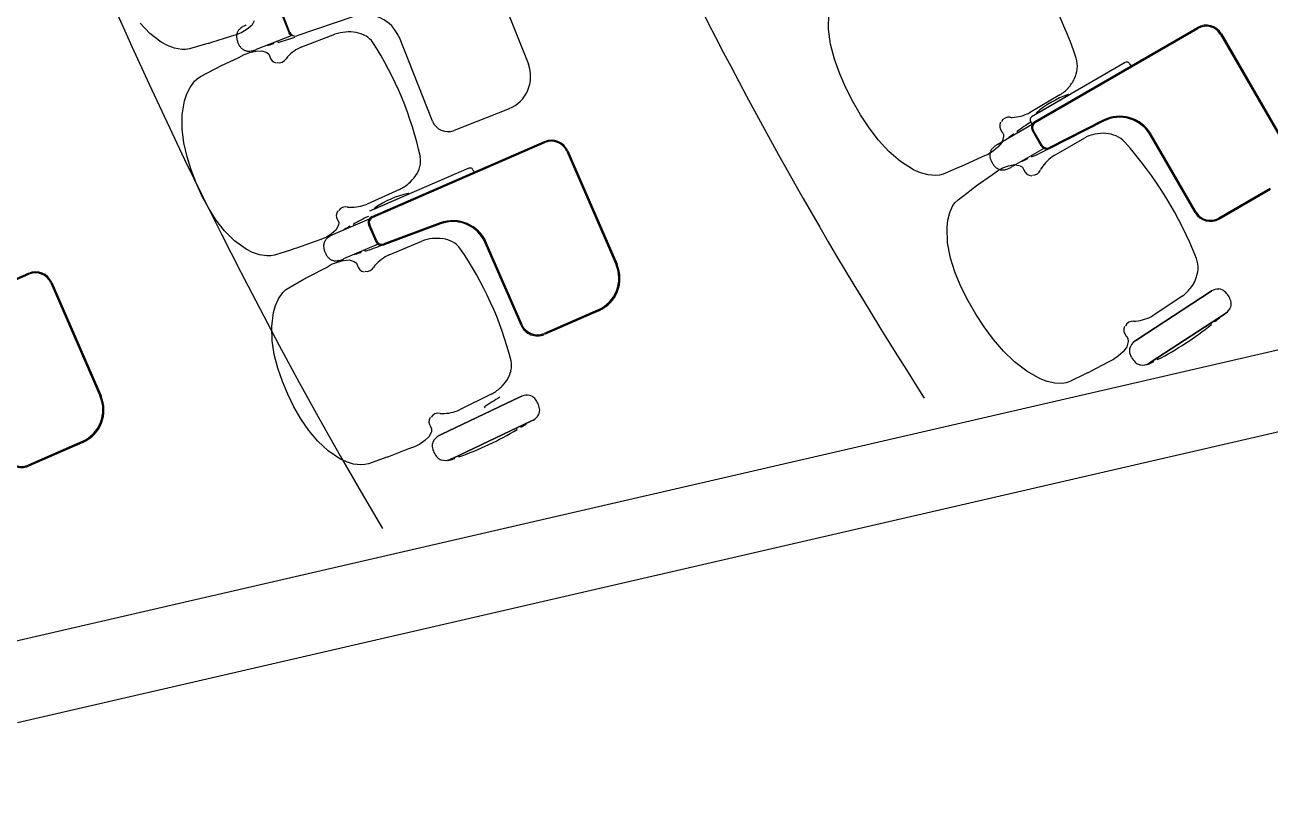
# Model space of a CAD drawing. Extents: x 324 to 2190, y 315 to 1855.
# Drawn here: x 763.3 to 876.1, y 1088.4 to 1159.7 of the extents above; entities that cross this region are included whole.
import ezdxf

# ---------------------------------------------------------------- set-up
doc = ezdxf.new("R2010")
doc.units = 0
doc.header["$LTSCALE"] = 48
doc.header["$MEASUREMENT"] = 0
doc.layers.add('first flr', color=8, linetype='CONTINUOUS')

msp = doc.modelspace()

# ---------------------------------------------------------------- linework, layer by layer
at = {"layer": 'first flr'}
for p, q in [((804.8, 1166.55), (808.93, 1156.13)), ((787.32, 1158.99), (786.73, 1160.47)), ((793.12, 1160.43), (787.95, 1158.69)), ((854.83, 1150.92), (869.56, 1159.44)), ((854.87, 1150.84), (869.6, 1159.36)), ((787.43, 1158.7), (784.26, 1157.44)), ((785.87, 1157.98), (785.84, 1158.06)), ((786.19, 1158.21), (786.24, 1158.08)), ((788.4, 1157.69), (791.4, 1158.83)), ((800.24, 1150.96), (797.24, 1158.53)), ((871.67, 1158.81), (877.28, 1149.11)), ((871.75, 1158.86), (877.36, 1149.16)), ((863.03, 1156.27), (854.54, 1151.35)), ((863.41, 1156.16), (863.53, 1155.96)), ((857.11, 1153.34), (854.34, 1151.71)), ((857.88, 1153.29), (855.02, 1151.63)), ((857.87, 1153.36), (857.89, 1153.33)), ((807.19, 1152.09), (802.2, 1150.11)), ((854.98, 1151.64), (854.96, 1151.67)), ((861.01, 1151.05), (856.16, 1148.57)), ((851.48, 1148.87), (854.6, 1150.68)), ((853.21, 1150.03), (853.28, 1149.92)), ((854.6, 1150.68), (854.43, 1150.97)), ((855.41, 1148.72), (854.61, 1150.1)), ((855.49, 1148.76), (854.69, 1150.14)), ((861.06, 1150.97), (856.2, 1148.48)), ((794.78, 1142.32), (810.39, 1149.1)), ((794.82, 1142.24), (810.43, 1149.02)), ((852.95, 1149.72), (852.9, 1149.8)), ((856.57, 1147.85), (859.36, 1149.44)), ((869.36, 1142.67), (865.29, 1149.72)), ((869.44, 1142.72), (865.37, 1149.76)), ((812.42, 1148.24), (816.88, 1137.95)), ((812.5, 1148.27), (816.97, 1137.99)), ((855.64, 1148.49), (852.69, 1146.79)), ((854.2, 1147.56), (854.15, 1147.64)), ((854.49, 1147.83), (854.55, 1147.72)), ((803.54, 1146.7), (794.54, 1142.79)), ((803.91, 1146.55), (804.01, 1146.33)), ((797.25, 1144.76), (794.32, 1143.43)), ((798.09, 1144.33), (795.05, 1143.01)), ((798.09, 1144.4), (798.1, 1144.37)), ((876.15, 1144.86), (871.51, 1142.17)), ((876.2, 1144.78), (871.55, 1142.09)), ((791.22, 1140.68), (794.53, 1142.11)), ((795.02, 1143.02), (795, 1143.06)), ((792.78, 1141.35), (792.74, 1141.44)), ((793.08, 1141.63), (793.13, 1141.51)), ((795.1, 1140.07), (794.47, 1141.53)), ((795.19, 1140.11), (794.55, 1141.57)), ((800.94, 1141.74), (795.83, 1139.84)), ((800.97, 1141.66), (795.87, 1139.75)), ((795.31, 1139.82), (792.18, 1138.47)), ((796.31, 1138.85), (799.28, 1140.08)), ((808.28, 1132.47), (805.03, 1139.93)), ((808.36, 1132.5), (805.12, 1139.97)), ((793.77, 1139.06), (793.74, 1139.14)), ((794.09, 1139.3), (794.14, 1139.17)), ((905.64, 1136.87), (548.79, 1054.55)), ((748.02, 1130.39), (763.64, 1137.17)), ((748.06, 1130.31), (763.67, 1137.09)), ((765.74, 1136.34), (770.21, 1126.06)), ((765.66, 1136.31), (770.12, 1126.02)), ((870.85, 1135.58), (870.71, 1135.5)), ((868.19, 1135.11), (865.52, 1133.33)), ((815.27, 1133.86), (810.35, 1131.72)), ((815.31, 1133.77), (810.38, 1131.63)), ((870.84, 1132.55), (870.77, 1132.66)), ((871.09, 1132.87), (871.14, 1132.79)), ((865.6, 1129.17), (865.55, 1129.25)), ((865.88, 1129.46), (865.95, 1129.35)), ((805.57, 1126.21), (802.69, 1124.79)), ((889.74, 1125.77), (762.65, 1096.45)), ((805.03, 1124.96), (804.97, 1125.08)), ((808.35, 1126.03), (808.2, 1125.97)), ((807.93, 1123.03), (807.87, 1123.15)), ((808.22, 1123.31), (808.26, 1123.23)), ((768.51, 1121.93), (763.59, 1119.79)), ((768.55, 1121.84), (763.63, 1119.7)), ((802.59, 1120.65), (802.64, 1120.53)), ((802.28, 1120.4), (802.24, 1120.48))]:
    msp.add_line(p, q, dxfattribs=at)
at = {"layer": 'first flr', "linetype": 'Continuous'}
for points in [[(784.09, 1160.06), (783.86, 1159.63), (783.44, 1159.28), (782.97, 1159), (782.46, 1158.78), (781.93, 1158.63), (780.21, 1158.08), (779.97, 1158.01), (779.92, 1158), (779.66, 1157.93), (778.21, 1157.52), (777.87, 1157.46), (777.52, 1157.45), (776.86, 1157.58), (776.24, 1157.81), (775.66, 1158.13), (774.63, 1158.91), (773.75, 1159.84)], [(786.65, 1160.43), (787.19, 1159.07), (787.23, 1158.95)], [(851.84, 1150), (851.86, 1149.98), (851.98, 1149.76), (851.99, 1149.5), (851.83, 1149.01), (851.47, 1148.6), (851.05, 1148.24), (850.58, 1147.95), (850.07, 1147.74), (848.44, 1146.97), (848.21, 1146.88), (848.16, 1146.85), (847.91, 1146.75), (846.52, 1146.16), (846.19, 1146.06), (845.84, 1146.03), (845.15, 1146.09), (844.47, 1146.28), (843.83, 1146.56), (842.65, 1147.3), (841.6, 1148.21), (840.65, 1149.24), (839.81, 1150.35), (839.04, 1151.52), (838.34, 1152.73), (837.71, 1153.98), (837.15, 1155.25), (836.67, 1156.57), (836.32, 1157.92), (836.13, 1159.3), (836.16, 1160.7)], [(791.65, 1142.02), (791.66, 1142), (791.75, 1141.79), (791.72, 1141.55), (791.5, 1141.11), (791.09, 1140.75), (790.63, 1140.45), (790.13, 1140.22), (789.61, 1140.06), (787.91, 1139.45), (787.67, 1139.38), (787.62, 1139.36), (787.37, 1139.28), (785.93, 1138.83), (785.59, 1138.76), (785.24, 1138.74), (784.57, 1138.84), (783.94, 1139.06), (783.36, 1139.36), (782.3, 1140.11), (781.39, 1141.01), (780.61, 1142.01), (779.94, 1143.09), (779.35, 1144.2), (778.83, 1145.36), (778.38, 1146.54), (778, 1147.74), (777.72, 1148.98), (777.56, 1150.24), (777.56, 1151.52), (777.77, 1152.8), (777.98, 1153.42), (778.27, 1154.02), (778.67, 1154.57), (778.92, 1154.8), (779.21, 1154.99), (780.55, 1155.69), (780.79, 1155.82), (780.81, 1155.83), (780.83, 1155.84), (781.06, 1155.96), (782.68, 1156.73), (783.17, 1156.99), (783.69, 1157.18), (784.22, 1157.3), (784.77, 1157.33), (785.23, 1157.18), (785.42, 1157.03), (785.51, 1156.81), (785.51, 1156.79)], [(854.61, 1150.1), (855.34, 1148.83), (855.41, 1148.72)], [(863.11, 1131.49), (863.13, 1131.47), (863.26, 1131.25), (863.29, 1130.99), (863.16, 1130.5), (862.82, 1130.06), (862.42, 1129.68), (861.97, 1129.37), (861.47, 1129.13), (859.88, 1128.27), (859.66, 1128.16), (859.61, 1128.14), (859.37, 1128.02), (858.01, 1127.36), (857.68, 1127.24), (857.34, 1127.19), (856.64, 1127.21), (855.96, 1127.37), (855.31, 1127.61), (854.09, 1128.29), (852.98, 1129.14), (851.98, 1130.12), (851.08, 1131.18), (850.25, 1132.31), (849.49, 1133.47), (848.79, 1134.68), (848.16, 1135.93), (847.61, 1137.22), (847.19, 1138.55), (846.93, 1139.92), (846.87, 1141.31), (846.95, 1142), (847.12, 1142.68), (847.41, 1143.32), (847.61, 1143.6), (847.87, 1143.84), (849.07, 1144.75), (849.28, 1144.91), (849.3, 1144.93), (849.32, 1144.94), (849.52, 1145.1), (851, 1146.13), (851.44, 1146.46), (851.92, 1146.73), (852.44, 1146.92), (852.98, 1147.02), (853.49, 1146.91), (853.7, 1146.78), (853.84, 1146.56), (853.85, 1146.54)], [(794.47, 1141.53), (795.05, 1140.19), (795.1, 1140.07)], [(800.06, 1123.29), (800.07, 1123.28), (800.16, 1123.07), (800.15, 1122.83), (799.94, 1122.38), (799.55, 1122.01), (799.1, 1121.69), (798.6, 1121.44), (798.08, 1121.27), (796.41, 1120.61), (796.17, 1120.52), (796.12, 1120.5), (795.87, 1120.42), (794.44, 1119.92), (794.11, 1119.84), (793.76, 1119.81), (793.09, 1119.89), (792.45, 1120.09), (791.86, 1120.36), (790.78, 1121.08), (789.84, 1121.96), (789.03, 1122.93), (788.32, 1123.98), (787.69, 1125.08), (787.14, 1126.22), (786.65, 1127.38), (786.24, 1128.58), (785.91, 1129.8), (785.71, 1131.06), (785.68, 1132.34), (785.85, 1133.62), (786.03, 1134.25), (786.3, 1134.86), (786.69, 1135.42), (786.93, 1135.66), (787.22, 1135.86), (788.53, 1136.6), (788.76, 1136.74), (788.78, 1136.75), (788.81, 1136.76), (789.03, 1136.89), (790.63, 1137.71), (791.1, 1137.99), (791.62, 1138.19), (792.15, 1138.32), (792.69, 1138.38), (793.16, 1138.24), (793.35, 1138.09), (793.45, 1137.88), (793.45, 1137.86)], [(863.91, 1131.05), (864.06, 1131.15), (870.71, 1135.5), (870.85, 1135.58)], [(870.71, 1135.5), (864.06, 1131.15), (863.91, 1131.05)], [(865.22, 1129.04), (865.38, 1129.14), (872.02, 1133.48), (872.16, 1133.58)], [(872.16, 1133.58), (872.02, 1133.48), (865.38, 1129.14), (865.22, 1129.04)], [(800.86, 1122.49), (801.02, 1122.57), (808.2, 1125.97), (808.35, 1126.03)], [(808.2, 1125.97), (801.02, 1122.57), (800.86, 1122.49)], [(801.88, 1120.33), (802.05, 1120.4), (809.23, 1123.79), (809.38, 1123.87)], [(809.38, 1123.87), (809.23, 1123.79), (802.05, 1120.4), (801.88, 1120.33)]]:
    msp.add_lwpolyline(points, dxfattribs=at)
at = {"layer": 'first flr'}
for centre, radius, start, end in [((1177.15, 1339.99), 443.34, 149.0055, 210.6408), ((1177.15, 1339.99), 395.34, 198.7783, 212.7932), ((825.51, 1145.76), 34.82, 18.254, 38.7523), ((794.15, 1157.27), 3.33, 22.1759, 108.0969), ((783.43, 1158.65), 0.935, 162.2611, 169.285), ((783.36, 1158.67), 0.867, 154.7007, 162.2164), ((783.38, 1158.66), 0.886, 147.2493, 154.618), ((783.48, 1158.6), 1, 140.5833, 147.2117), ((783.54, 1158.55), 1.08, 134.5936, 140.675), ((783.64, 1158.45), 1.23, 129.1289, 134.468), ((783.8, 1158.24), 1.48, 119.7231, 129.1771), ((784.56, 1156.83), 3.09, 113.3523, 118.8527), ((783.59, 1159.08), 0.642, 110.2806, 113.8181), ((787.79, 1159.17), 0.601, 201.6365, 232.6488), ((787.79, 1159.17), 0.508, 201.6364, 288.6364), ((792.65, 1155.27), 3.77, 94.1868, 109.2438), ((792.69, 1155.65), 3.4, 79.3748, 95.4142), ((792.83, 1156.27), 2.76, 60.6365, 79.8729), ((870.36, 1158.06), 1.6, 30.0628, 120.0628), ((870.35, 1158.03), 1.53, 30.7416, 119.3839), ((783.46, 1158.64), 0.966, 169.1895, 175.8795), ((783.51, 1158.64), 1.02, 175.9996, 182.2602), ((783.75, 1158.65), 1.26, 182.2925, 187.5952), ((783.83, 1158.66), 1.34, 187.4049, 192.8099), ((784.94, 1158.96), 2.49, 194.0352, 200.7701), ((784.91, 1159.03), 2.49, 202.5028, 209.2378), ((783.89, 1158.5), 1.34, 210.463, 215.868), ((785.26, 1158.15), 0.32, 266.8526, 284.2688), ((777.94, 1186.95), 30.03, 284.2688, 285.3115), ((777.94, 1186.95), 30.03, 286.0528, 289.1372), ((793.2, 1156.94), 2, 34.7456, 60.3584), ((768.36, 1141.01), 31.51, 12.3047, 32.803), ((783.83, 1158.45), 1.26, 215.6777, 220.9804), ((783.65, 1158.29), 1.02, 221.0127, 227.2733), ((783.61, 1158.25), 0.966, 227.3935, 234.0834), ((783.6, 1158.23), 0.935, 233.9879, 241.0118), ((783.56, 1158.17), 0.867, 241.0565, 248.5722), ((783.57, 1158.19), 0.886, 248.6549, 256.0236), ((783.6, 1158.3), 1, 256.0612, 262.6896), ((783.61, 1158.38), 1.08, 262.5979, 268.6794), ((783.61, 1158.52), 1.23, 268.8049, 274.1441), ((783.59, 1158.78), 1.48, 274.0958, 283.5498), ((783.17, 1160.33), 3.09, 284.4202, 289.9206), ((784.01, 1158.03), 0.642, 289.4544, 292.9919), ((786.2, 1156.93), 0.706, 191.4201, 261.1309), ((788.28, 1155.78), 1.55, 140.0415, 147.2006), ((789.96, 1154.05), 3.96, 113.1833, 136.4688), ((856.52, 1155.98), 2.17, 352.8229, 18.4357), ((786.32, 1157.02), 0.768, 258.9588, 328.6695), ((806, 1155), 3.14, 292.1639, 21.1091), ((855.81, 1156.05), 2.89, 334.046, 353.2825), ((863.17, 1156), 0.304, 90.3849, 118.1743), ((863.17, 1156.02), 0.286, 31.0861, 85.6704), ((855.29, 1156.31), 3.47, 317.9181, 333.9575), ((860.74, 1145.05), 8.81, 109.2063, 130.9193), ((855.05, 1156.52), 3.79, 302.9223, 317.9793), ((857.85, 1153.35), 0.028, 31.0628, 109.2063), ((857.87, 1153.31), 0.028, 300.0628, 31.0628), ((852.48, 1150.55), 0.769, 82.2549, 151.9656), ((852.83, 1152.89), 1.6, 261.266, 268.4252), ((852.55, 1155.27), 3.98, 273.3422, 296.6277), ((854.67, 1151.11), 0.275, 148.8023, 210.2937), ((854.67, 1151.12), 0.261, 119.5991, 152.0929), ((854.99, 1151.69), 0.028, 130.9193, 209.0628), ((855, 1151.65), 0.028, 209.0628, 300.0628), ((862.5, 1148.07), 3.33, 30.6023, 116.5233), ((862.51, 1148.11), 3.2, 30.0645, 117.061), ((801.65, 1151.54), 1.53, 202.3153, 290.9576), ((852.41, 1150.51), 0.769, 151.9656, 221.6764), ((870.72, 1125.62), 30.03, 122.7294, 125.6464), ((855.13, 1150.4), 0.601, 120.0628, 210.0628), ((855.13, 1150.4), 0.601, 152.1679, 210.0628), ((855.13, 1150.4), 0.508, 120.0628, 210.0628), ((811.03, 1147.63), 1.6, 23.4712, 113.4712), ((811.02, 1147.61), 1.53, 24.15, 112.7923), ((853.07, 1146.23), 3.09, 121.7786, 127.2791), ((851.79, 1148.31), 0.642, 118.7069, 122.2444), ((852.66, 1149.22), 0.32, 127.4305, 144.7814), ((870.72, 1125.62), 30.03, 126.3878, 127.4305), ((855.93, 1149.02), 0.508, 210.0628, 297.0628), ((861.09, 1146.08), 3.79, 102.1463, 117.2032), ((861.03, 1146.39), 3.47, 86.1681, 102.2075), ((861.06, 1146.96), 2.89, 66.8431, 86.0796), ((861.36, 1147.62), 2.17, 41.6899, 67.3027), ((837.05, 1125.82), 34.82, 21.3733, 41.8716), ((797.17, 1147.36), 2, 344.7493, 10.3621), ((851.69, 1147.86), 0.935, 170.6875, 177.7114), ((851.72, 1147.86), 0.966, 177.6159, 184.3058), ((851.77, 1147.87), 1.02, 184.426, 190.6865), ((851.62, 1147.87), 0.867, 163.127, 170.6428), ((852.01, 1147.91), 1.26, 190.7189, 196.0215), ((851.64, 1147.87), 0.886, 155.6757, 163.0444), ((851.74, 1147.82), 1, 149.0097, 155.6381), ((851.81, 1147.78), 1.08, 143.0199, 149.1014), ((851.92, 1147.69), 1.23, 137.5552, 142.8943), ((852.12, 1147.52), 1.48, 128.1495, 137.6035), ((842.11, 1175.05), 30.03, 294.4792, 297.5636), ((855.93, 1149.02), 0.601, 210.0628, 241.0752), ((855.93, 1149.02), 0.601, 210.0628, 297.0628), ((858.77, 1144.53), 3.98, 123.4979, 146.7833), ((796.45, 1147.58), 2.76, 325.2347, 344.4712), ((803.65, 1146.41), 0.304, 83.7933, 111.5827), ((803.65, 1146.43), 0.286, 24.4946, 79.0788), ((852.08, 1147.93), 1.34, 195.8312, 201.2362), ((853.14, 1148.4), 2.49, 202.4615, 209.1965), ((853.1, 1148.46), 2.49, 210.9291, 217.6641), ((852.17, 1147.78), 1.34, 218.8894, 224.2944), ((852.12, 1147.72), 1.26, 224.104, 229.4067), ((851.96, 1147.54), 1.02, 229.4391, 235.6996), ((851.93, 1147.5), 0.966, 235.8198, 242.5097), ((851.92, 1147.47), 0.935, 242.4142, 249.4381), ((851.89, 1147.41), 0.867, 249.4828, 256.9985), ((851.89, 1147.42), 0.886, 257.0812, 264.4499), ((851.9, 1147.54), 1, 264.4875, 271.1159), ((851.9, 1147.62), 1.08, 271.0242, 277.1057), ((851.88, 1147.76), 1.23, 277.2313, 282.5704), ((851.83, 1148.02), 1.48, 282.5221, 291.9761), ((851.18, 1149.49), 3.09, 292.8465, 298.347), ((852.35, 1147.33), 0.642, 297.8807, 301.4182), ((853.57, 1147.64), 0.32, 275.2789, 292.6951), ((842.11, 1175.05), 30.03, 292.6951, 293.7378), ((854.57, 1146.78), 0.769, 198.4492, 268.1599), ((854.64, 1146.82), 0.769, 268.1599, 337.8707), ((856.84, 1145.96), 1.6, 151.7004, 158.8596), ((795.9, 1147.92), 3.4, 309.6935, 325.7328), ((799.98, 1135.82), 8.81, 102.6147, 124.3277), ((795.6, 1148.15), 3.77, 295.8639, 310.9209), ((798.06, 1144.39), 0.028, 24.4712, 102.6147), ((798.08, 1144.35), 0.028, 293.4712, 24.4712), ((792.38, 1142.43), 0.768, 76.4381, 146.1489), ((792.88, 1144.69), 1.55, 257.907, 265.0662), ((792.84, 1147.11), 3.96, 268.6389, 291.9243), ((792.23, 1142.41), 0.706, 143.9768, 213.6876), ((807.66, 1115.37), 30.03, 116.1378, 119.0548), ((795.02, 1141.77), 0.601, 113.4712, 203.4712), ((795.02, 1141.77), 0.601, 145.5763, 203.4712), ((795.02, 1141.77), 0.508, 113.4712, 203.4712), ((795.03, 1143.07), 0.028, 124.3277, 202.4712), ((795.04, 1143.04), 0.028, 202.4712, 293.4712), ((870.75, 1143.48), 1.6, 210.0628, 300.0628), ((870.76, 1143.5), 1.53, 210.7416, 299.3839), ((792.43, 1140.89), 0.32, 120.8389, 138.1898), ((807.66, 1115.37), 30.03, 119.7962, 120.8389), ((802.08, 1138.61), 3.33, 24.0107, 109.9317), ((802.09, 1138.66), 3.2, 23.4729, 110.4695), ((791.34, 1139.65), 0.966, 171.0243, 177.7142), ((791.31, 1139.65), 0.935, 164.0959, 171.1198), ((791.25, 1139.67), 0.867, 156.5354, 164.0512), ((791.26, 1139.66), 0.886, 149.0841, 156.4528), ((791.36, 1139.6), 1, 142.4181, 149.0465), ((791.43, 1139.55), 1.08, 136.4283, 142.5098), ((791.53, 1139.45), 1.23, 130.9636, 136.3027), ((791.7, 1139.26), 1.48, 121.5579, 131.0119), ((792.5, 1137.87), 3.09, 115.187, 120.6875), ((791.46, 1140.08), 0.642, 112.1153, 115.6528), ((795.66, 1140.31), 0.601, 203.4712, 290.4712), ((795.66, 1140.31), 0.601, 203.4712, 234.4836), ((795.65, 1140.31), 0.508, 203.4712, 290.4712), ((800.63, 1136.57), 3.77, 96.0215, 111.0785), ((800.67, 1136.94), 3.4, 81.2096, 97.2489), ((800.79, 1137.58), 2.76, 62.4712, 81.7077), ((801.13, 1138.25), 2, 36.5803, 62.1931), ((791.4, 1139.65), 1.02, 177.8344, 184.0949), ((791.64, 1139.66), 1.26, 184.1273, 189.4299), ((791.71, 1139.67), 1.34, 189.2396, 194.6446), ((792.81, 1140.01), 2.49, 195.8699, 202.6049), ((792.78, 1140.08), 2.49, 204.3375, 211.0725), ((791.78, 1139.51), 1.34, 212.2978, 217.7028), ((791.72, 1139.46), 1.26, 217.5125, 222.8151), ((791.55, 1139.3), 1.02, 222.8475, 229.108), ((793.16, 1139.21), 0.32, 268.6873, 286.1035), ((784.92, 1167.76), 30.03, 286.1035, 287.1462), ((784.92, 1167.76), 30.03, 287.8876, 290.972), ((797.99, 1135.26), 3.96, 115.0181, 138.3035), ((776.81, 1121.53), 31.51, 14.1394, 34.6377), ((791.51, 1139.26), 0.966, 229.2282, 235.9181), ((791.49, 1139.23), 0.935, 235.8226, 242.8465), ((791.46, 1139.17), 0.867, 242.8912, 250.407), ((791.47, 1139.19), 0.886, 250.4896, 257.8583), ((791.49, 1139.3), 1, 257.8959, 264.5243), ((791.5, 1139.39), 1.08, 264.4326, 270.5141), ((791.5, 1139.53), 1.23, 270.6397, 275.9788), ((791.47, 1139.79), 1.48, 275.9305, 285.3845), ((791, 1141.32), 3.09, 286.2549, 291.7554), ((791.91, 1139.05), 0.642, 291.2891, 294.8266), ((794.14, 1138.02), 0.706, 193.2548, 262.9656), ((794.25, 1138.11), 0.768, 260.7935, 330.5043), ((796.25, 1136.94), 1.55, 141.8762, 149.0354), ((813.99, 1136.73), 3.14, 293.9986, 22.9439), ((814.03, 1136.71), 3.2, 293.473, 23.4695), ((866.74, 1137.74), 2.89, 337.1653, 356.4017), ((867.46, 1137.71), 2.17, 355.9421, 21.5549), ((764.27, 1135.7), 1.6, 23.4712, 113.4712), ((764.26, 1135.68), 1.53, 24.15, 112.7923), ((866.22, 1137.97), 3.47, 321.0374, 337.0767), ((865.96, 1138.17), 3.79, 306.0416, 321.0986), ((871.46, 1134.56), 1.19, 87.4877, 120.963), ((871.46, 1134.56), 1.19, 87.4877, 120.963), ((871.44, 1134.86), 0.895, 48.6857, 84.971), ((871.44, 1134.86), 0.895, 48.6857, 84.971), ((870.76, 1134.09), 1.92, 17.781, 48.5853), ((870.76, 1134.09), 1.92, 17.781, 48.5853), ((871.47, 1134.55), 1.19, 305.4006, 338.8816), ((871.47, 1134.55), 1.19, 305.4006, 338.8816), ((871.73, 1134.41), 0.895, 341.399, 17.6817), ((871.73, 1134.41), 0.895, 341.399, 17.6817), ((863.54, 1136.79), 3.98, 276.4615, 299.7469), ((852.04, 1155.96), 30.03, 309.507, 310.5497), ((871.35, 1133.39), 0.32, 310.5497, 328.8138), ((809.74, 1133.1), 1.6, 203.4712, 293.4712), ((809.75, 1133.13), 1.53, 204.15, 292.7923), ((863.66, 1132.03), 0.769, 155.0849, 224.7957), ((863.73, 1132.07), 0.769, 85.3742, 155.0849), ((863.95, 1134.42), 1.6, 264.3853, 271.5445), ((852.04, 1155.96), 30.03, 297.5984, 308.7657), ((864.61, 1130.03), 1.23, 124.516, 165.5375), ((864.61, 1130.03), 1.23, 124.516, 165.5375), ((864.29, 1130.16), 0.894, 168.4897, 193.2063), ((864.29, 1130.16), 0.894, 168.4897, 193.2063), ((865.12, 1130.41), 1.76, 194.9311, 231.4329), ((865.12, 1130.41), 1.76, 194.9311, 231.4329), ((805.41, 1128.81), 2, 346.584, 12.1968), ((864.56, 1129.75), 0.894, 233.1578, 257.8744), ((864.56, 1129.75), 0.894, 233.1578, 257.8744), ((864.57, 1130.09), 1.23, 260.8266, 301.8481), ((864.57, 1130.09), 1.23, 260.8266, 301.8481), ((864.97, 1129.22), 0.32, 253.8911, 295.8144), ((852.04, 1155.96), 30.03, 295.8144, 296.857), ((804.12, 1129.32), 3.4, 311.5282, 327.5676), ((804.68, 1129), 2.76, 327.0695, 346.3059), ((803.81, 1129.55), 3.77, 297.6986, 312.7556), ((767.23, 1124.8), 3.14, 293.9986, 22.9439), ((767.27, 1124.78), 3.2, 293.473, 23.4695), ((821.67, 1100.12), 30.03, 120.7012, 123.7856), ((808.82, 1124.94), 1.19, 79.6116, 113.0869), ((808.82, 1124.94), 1.19, 79.6116, 113.0869), ((808.83, 1125.24), 0.895, 40.8096, 77.0949), ((808.83, 1125.24), 0.895, 40.8096, 77.0949), ((808.06, 1124.57), 1.92, 9.9049, 40.7092), ((808.06, 1124.57), 1.92, 9.9049, 40.7092), ((800.63, 1123.7), 0.706, 145.8115, 215.5223), ((800.77, 1123.73), 0.768, 78.2729, 147.9836), ((801.21, 1126), 1.55, 259.7418, 266.9009), ((801.09, 1128.42), 3.96, 270.4736, 293.7591), ((808.82, 1124.93), 1.19, 297.5245, 331.0055), ((808.82, 1124.93), 1.19, 297.5245, 331.0055), ((809.07, 1124.75), 0.895, 333.5229, 9.8056), ((809.07, 1124.75), 0.895, 333.5229, 9.8056), ((792.51, 1148.8), 30.03, 289.7223, 300.8896), ((792.51, 1148.8), 30.03, 301.6309, 302.6736), ((808.55, 1123.79), 0.32, 302.6736, 320.9377), ((801.11, 1121.56), 0.894, 160.6136, 185.3302), ((801.11, 1121.56), 0.894, 160.6136, 185.3302), ((801.41, 1121.38), 1.23, 116.6399, 157.6614), ((801.41, 1121.38), 1.23, 116.6399, 157.6614), ((763, 1121.2), 1.53, 204.15, 292.7923), ((801.97, 1121.69), 1.76, 187.055, 223.5568), ((801.97, 1121.69), 1.76, 187.055, 223.5568), ((762.99, 1121.17), 1.6, 203.4712, 293.4712), ((801.32, 1121.11), 0.894, 225.2817, 249.9983), ((801.32, 1121.11), 0.894, 225.2817, 249.9983), ((801.38, 1121.45), 1.23, 252.9505, 293.972), ((801.38, 1121.45), 1.23, 252.9505, 293.972), ((801.66, 1120.53), 0.32, 246.015, 287.9382), ((792.51, 1148.8), 30.03, 287.9382, 288.9809)]:
    msp.add_arc(centre, radius, start, end, dxfattribs=at)

doc.saveas('drawing.dxf')
